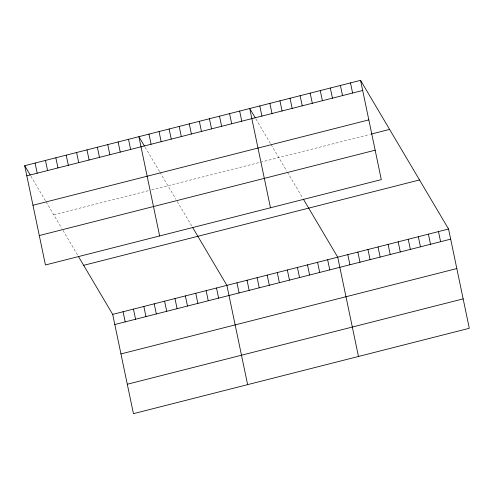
<?xml version="1.0" encoding="UTF-8"?>
<svg xmlns="http://www.w3.org/2000/svg" width="494" height="494" viewBox="0 0 494 494"><rect width="100%" height="100%" fill="white"/><g stroke="black" fill="none" stroke-linecap="round" stroke-linejoin="round"><path stroke-width="0.37" stroke-dasharray="2.47 1.85" d="M53.741 214.773L148.651 190.647M151.621 189.894L369.45 134.529M255.954 119.023L270.471 143.556M271.163 144.723L286.748 171.054M287.409 172.178L302.705 198.02M145.119 147.193L159.636 171.727M159.982 172.313L175.913 199.224M177.241 201.472L191.87 226.19M30.924 176.216L45.442 200.749M46.133 201.916L61.719 228.253M63.047 230.494L77.675 255.213"/><path stroke-width="0.74" d="M360.564 80.337L381.306 179.612L45.442 264.975L24.7 165.706L360.564 80.337L448.558 229.025L469.3 328.294L133.436 413.663L112.694 314.388L78.336 256.337M26.818 175.833L362.682 90.47M32.962 205.251L368.827 119.888M370.889 134.158L389.605 129.403M39.292 235.558L375.162 150.195M83.659 265.321L419.523 179.958M112.694 314.388L448.558 229.025M114.812 324.515L450.676 239.152M120.956 353.932L456.82 268.569M127.291 384.246L463.156 298.876M255.262 117.856L249.729 108.507L270.471 207.783M303.365 199.138L337.723 257.195L358.465 356.464M144.427 146.026L138.894 136.677L159.636 235.953M192.53 227.308L226.888 285.365L247.63 384.635M24.7 165.706L30.233 175.049M438.487 231.581L440.599 241.714M428.409 234.144L430.527 244.271M418.332 236.706L420.45 246.833M408.254 239.269L410.372 249.396M398.183 241.825L400.294 251.959M388.105 244.388L390.223 254.515M350.487 82.899L352.605 93.026M378.027 246.951L380.145 257.078M340.415 85.462L342.527 95.589M367.956 249.513L370.068 259.64M330.338 88.018L332.456 98.152M357.878 252.07L359.99 262.203M320.26 90.581L322.378 100.708M347.801 254.632L349.919 264.759M310.189 93.144L312.301 103.271M300.111 95.706L302.223 105.833M327.652 259.751L329.764 269.885M290.034 98.263L292.152 108.396M317.574 262.314L319.692 272.441M279.956 100.825L282.074 110.952M307.496 264.877L309.615 275.004M269.885 103.388L271.996 113.515M297.419 267.439L299.537 277.566M259.807 105.951L261.925 116.078M287.347 269.996L289.459 280.129M277.27 272.558L279.388 282.685M239.652 111.07L241.77 121.197M267.192 275.121L269.31 285.248M229.58 113.632L231.692 123.759M257.115 277.684L259.233 287.811M219.503 116.195L221.621 126.322M247.043 280.24L249.155 290.373M209.425 118.751L211.543 128.885M236.966 282.803L239.084 292.93M199.348 121.314L201.466 131.441M189.276 123.877L191.388 134.004M216.508 288.002L218.626 298.129M179.198 126.433L181.317 136.566M206.128 290.639L208.246 300.772M169.121 128.996L171.239 139.123M195.748 293.282L197.859 303.409M159.043 131.558L161.161 141.685M185.361 295.918L187.479 306.045M148.972 134.121L151.084 144.248M174.981 298.555L177.099 308.688M164.601 301.198L166.719 311.325M128.514 139.32L130.632 149.447M154.221 303.835L156.339 313.962M118.134 141.957L120.246 152.084M143.84 306.471L145.952 316.598M107.748 144.594L109.866 154.727M133.46 309.108L135.572 319.241M97.367 147.237L99.485 157.364M123.074 311.751L125.192 321.878M86.987 149.873L89.105 160M76.607 152.51L78.725 162.637M66.227 155.147L68.339 165.28M55.847 157.79L57.959 167.917M45.46 160.427L47.578 170.554M35.08 163.063L37.198 173.196"/></g></svg>
